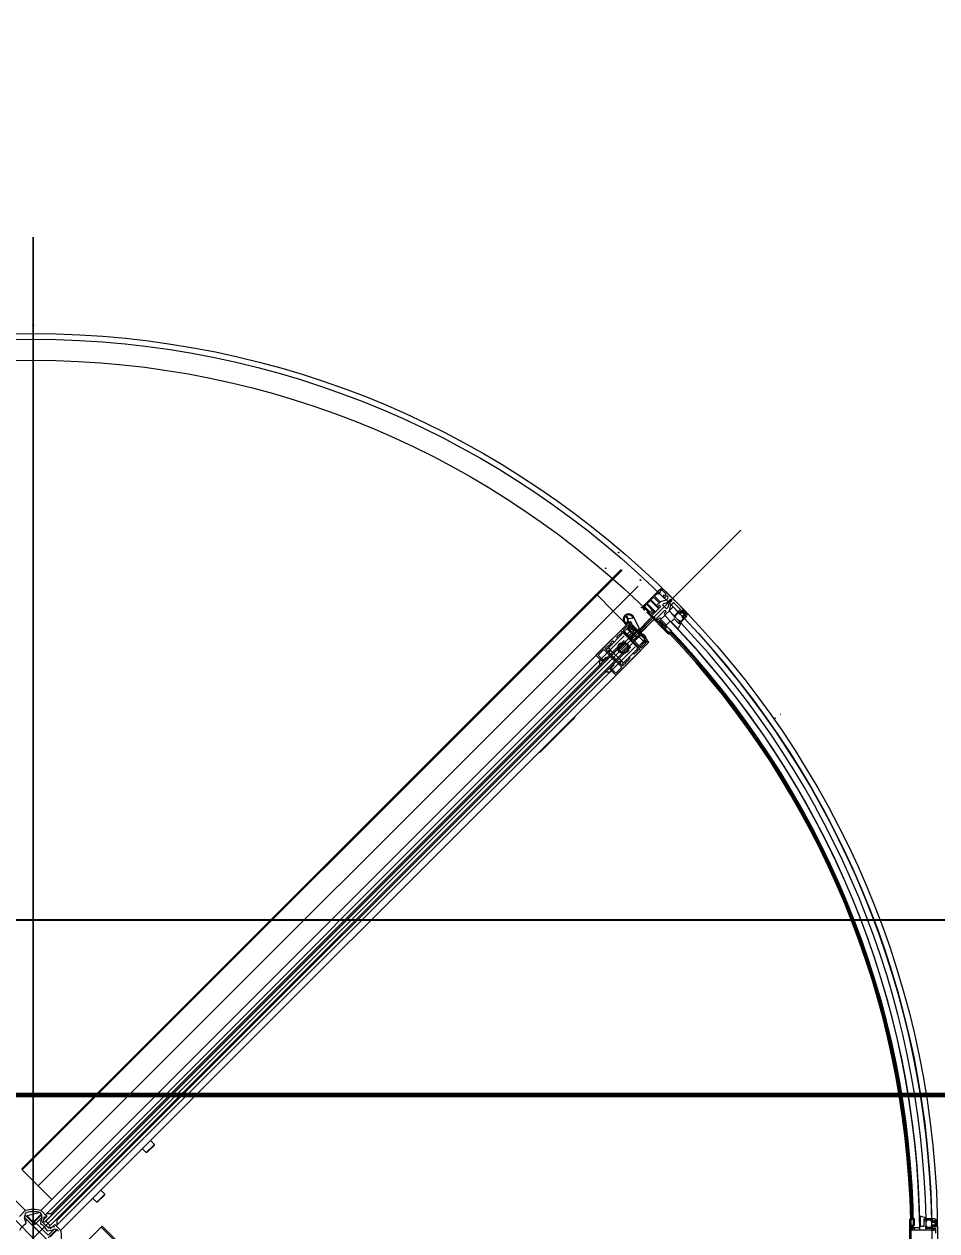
# Model space of a CAD drawing. Extents: x 820 to 5791, y 1495 to 5010.
# Drawn here: x 3153 to 3283, y 2080.7 to 2252.6 of the extents above; entities that cross this region are included whole.
import ezdxf

# ---------------------------------------------------------------- set-up
doc = ezdxf.new("R2010")
doc.units = 0
doc.header["$LTSCALE"] = 20
doc.linetypes.add('CACHE', pattern=[0.375, 0.25, -0.125])
doc.layers.get('0').update_dxf_attribs({"linetype": 'CONTINUOUS', "lineweight": 15})
doc.layers.get('DEFPOINTS').update_dxf_attribs({"linetype": 'CONTINUOUS'})
doc.layers.add('_00_TT_AREA', color=140, linetype='CONTINUOUS', plot=False)
for name, color, linetype, lineweight in [('_00_TT_PLASTER INTERIOR', 60, 'CONTINUOUS', 0), ('DUVAR', 7, 'CONTINUOUS', 60), ('ölç', 63, 'CONTINUOUS', 20)]:
    doc.layers.add(name, color=color, linetype=linetype, lineweight=lineweight)
doc.layers.add('dış ölçü', color=7, linetype='CONTINUOUS', lineweight=20, true_color=0x0d6787)
doc.layers.add('Kiriş', color=7, linetype='CONTINUOUS')
doc.styles.add('TRS', font='times.ttf', dxfattribs={"width": 0.8})
doc.dimstyles.new('dış ölçü', dxfattribs={"dimtxt": 12, "dimasz": 5, "dimexe": 5, "dimexo": 35, "dimgap": 5, "dimtad": 1, "dimdec": 0, "dimdsep": 46, "dimtxsty": 'TRS', "dimblk": 'DOT', "dimcen": 0, "dimdle": 0.1, "dimclrd": 256, "dimclre": 256, "dimclrt": 73, "dimadec": 0, "dimazin": 0, "dimtfac": 0.3, "dimtdec": 0, "dimtix": 1, "dimtmove": 2, "dimatfit": 3, "dimldrblk": 'DOT', "dimfxl": 1, "dimfxlon": 1, "dimtolj": 1, "dimarcsym": 0})

# ---------------------------------------------------------------- blocks, each defined once
blk = doc.blocks.new('_Dot')
at = {"layer": 'ölç', "color": 0, "lineweight": -2}
blk.add_line((-0.5, 0), (-1, 0), dxfattribs=at)
at = {"layer": 'ölç', "color": 0, "const_width": 0.5}
blk.add_lwpolyline([(-0.25, 0, 1), (0.25, 0, 1)], format="xyb", close=True, dxfattribs=at)
blk = doc.blocks.new('*D176')
at = {"layer": 'DEFPOINTS', "color": 0, "transparency": 16777216}
for p in [(2844.18, 2097.04), (3414.39, 2084.55), (3414.39, 1809.28)]:
    blk.add_point(p, dxfattribs=at)
at = {"layer": 'dış ölçü', "lineweight": -2, "transparency": 16777216}
for p, q in [((2844.18, 1810.28), (2844.18, 1804.28)), ((3414.39, 1810.28), (3414.39, 1804.28)), ((2849.18, 1809.28), (3409.39, 1809.28))]:
    blk.add_line(p, q, dxfattribs=at)
at = {"layer": 'dış ölçü', "lineweight": -2, "transparency": 16777216, "xscale": 5, "yscale": 5, "zscale": 5, "rotation": 180}
blk.add_blockref('_Dot', (2844.18, 1809.28), dxfattribs=at)
at = {"layer": 'dış ölçü', "lineweight": -2, "transparency": 16777216, "xscale": 5, "yscale": 5, "zscale": 5}
blk.add_blockref('_Dot', (3414.39, 1809.28), dxfattribs=at)
at = {"layer": 'dış ölçü', "color": 73, "transparency": 16777216, "insert": (3129.28, 1820.4), "char_height": 12, "attachment_point": 5, "style": 'TRS'}
blk.add_mtext('\\A1;570', dxfattribs=at)
blk = doc.blocks.new('*D180')
at = {"layer": 'DEFPOINTS', "color": 0, "transparency": 16777216}
for p in [(3700.97, 2100.04), (2054.29, 2083.44), (3700.97, 1729.28)]:
    blk.add_point(p, dxfattribs=at)
at = {"layer": 'dış ölçü', "lineweight": -2, "transparency": 16777216}
for p, q in [((2054.29, 1730.28), (2054.29, 1724.28)), ((2059.29, 1729.28), (3695.97, 1729.28)), ((3700.97, 1730.28), (3700.97, 1724.28))]:
    blk.add_line(p, q, dxfattribs=at)
at = {"layer": 'dış ölçü', "lineweight": -2, "transparency": 16777216, "xscale": 5, "yscale": 5, "zscale": 5, "rotation": 180}
blk.add_blockref('_Dot', (2054.29, 1729.28), dxfattribs=at)
at = {"layer": 'dış ölçü', "lineweight": -2, "transparency": 16777216, "xscale": 5, "yscale": 5, "zscale": 5}
blk.add_blockref('_Dot', (3700.97, 1729.28), dxfattribs=at)
at = {"layer": 'dış ölçü', "color": 73, "transparency": 16777216, "insert": (2877.63, 1740.4), "char_height": 12, "attachment_point": 5, "style": 'TRS'}
blk.add_mtext('\\A1;1647', dxfattribs=at)
blk = doc.blocks.new('HGJFG')
at = {"color": 9}
for p, q in [((-2010.28, -3148.09), (-2010.28, -3433.19)), ((-1909.48, -3391.44), (-2111.07, -3189.84)), ((-2111.07, -3391.44), (-1909.48, -3189.84)), ((-2010.28, -3328.28), (-2010.28, -3190.25)), ((-2011.94, -3280.85), (-1926.52, -3195.43)), ((-2011.83, -3280.95), (-1926.42, -3195.53)), ((-2009.55, -3283.24), (-1924.13, -3197.82)), ((-1930.06, -3198.97), (-1930.05, -3198.97)), ((-1929.98, -3199.04), (-1930.05, -3198.97)), ((-1929.98, -3199.04), (-1929.95, -3199.07)), ((-1929.95, -3199.07), (-1927.67, -3201.35)), ((-1921.32, -3198.58), (-1923.3, -3200.56)), ((-1922.83, -3200.3), (-1922.38, -3199.85)), ((-1922.38, -3199.85), (-1921.29, -3200.95)), ((-1922.31, -3199.78), (-1921.92, -3199.39)), ((-1921.32, -3200.77), (-1922.31, -3199.78)), ((-1921.92, -3199.39), (-1921.11, -3200.2)), ((-1921.78, -3199.25), (-1921.32, -3198.79)), ((-1920.97, -3200.06), (-1921.78, -3199.25)), ((-1920.95, -3200.04), (-1921.5, -3200.59)), ((-1921.11, -3198.36), (-1921.32, -3198.57)), ((-1921.32, -3198.57), (-1921.17, -3198.71)), ((-1921.06, -3198.84), (-1921.32, -3198.58)), ((-1921.32, -3198.79), (-1921.16, -3198.95)), ((-1921.17, -3198.71), (-1921.11, -3198.65)), ((-1921.16, -3198.95), (-1921.06, -3198.84)), ((-1921.11, -3198.65), (-1921.04, -3198.72)), ((-1921.04, -3198.72), (-1920.93, -3198.61)), ((-1921, -3198.54), (-1920.97, -3198.51)), ((-1920.93, -3198.61), (-1921, -3198.54)), ((-1920.12, -3199.82), (-1920.95, -3200.04)), ((-1920.54, -3198.51), (-1920.12, -3198.93)), ((-1920.44, -3199.11), (-1920.54, -3199.21)), ((-1920.54, -3199.21), (-1920.47, -3199.28)), ((-1920.47, -3199.28), (-1920.51, -3199.32)), ((-1920.51, -3199.32), (-1920.37, -3199.46)), ((-1920.37, -3199.18), (-1920.44, -3199.11)), ((-1917.29, -3201.48), (-1920.4, -3198.36)), ((-1920.12, -3198.93), (-1920.37, -3199.18)), ((-1920.37, -3199.46), (-1920.05, -3199.14)), ((-1919.89, -3199.58), (-1920.12, -3199.82)), ((-1920.05, -3199.14), (-1919.89, -3199.3)), ((-1919.98, -3200.13), (-1919.52, -3199.67)), ((-1919.31, -3199.89), (-1919.77, -3200.34)), ((-1919.52, -3199.67), (-1919.31, -3199.89)), ((-1926.24, -3202.78), (-1927.67, -3201.35)), ((-1923.3, -3201.12), (-1923.25, -3201.18)), ((-1923.23, -3200.7), (-1922.93, -3200.4)), ((-1922.42, -3201.51), (-1923.23, -3200.7)), ((-1923.21, -3201.03), (-1923.13, -3200.95)), ((-1923.16, -3201.09), (-1923.21, -3201.03)), ((-1923.18, -3201.18), (-1923.16, -3201.16)), ((-1923.13, -3200.95), (-1922.63, -3201.44)), ((-1922.93, -3200.4), (-1921.87, -3201.46)), ((-1922.84, -3201.48), (-1922.86, -3201.49)), ((-1922.86, -3201.56), (-1919.84, -3204.59)), ((-1921.7, -3201.43), (-1922.83, -3200.3)), ((-1922.72, -3201.53), (-1922.77, -3201.48)), ((-1922.63, -3201.44), (-1922.72, -3201.53)), ((-1922.14, -3201.23), (-1922.54, -3201.63)), ((-1922.54, -3201.63), (-1922.42, -3201.51)), ((-1922.54, -3201.63), (-1921.27, -3202.9)), ((-1919.85, -3204.32), (-1922.54, -3201.63)), ((-1922.22, -3201.67), (-1921.96, -3201.41)), ((-1922.04, -3201.85), (-1922.22, -3201.67)), ((-1921.96, -3201.41), (-1922.14, -3201.23)), ((-1920.87, -3200.69), (-1922.04, -3201.85)), ((-1921.73, -3201.46), (-1921.7, -3201.43)), ((-1921.5, -3200.59), (-1921.32, -3200.77)), ((-1921.49, -3202.41), (-1920.32, -3201.24)), ((-1921.32, -3200.77), (-1921.06, -3200.5)), ((-1921.28, -3200.76), (-1921.32, -3200.77)), ((-1921.21, -3200.89), (-1921.25, -3200.77)), ((-1921.11, -3200.2), (-1920.97, -3200.06)), ((-1921.06, -3200.5), (-1920.87, -3200.69)), ((-1920.65, -3200.45), (-1920.46, -3200.26)), ((-1920.09, -3201.02), (-1920.65, -3200.45)), ((-1920.46, -3200.26), (-1919.98, -3200.13)), ((-1920.14, -3201.42), (-1920.4, -3201.69)), ((-1920.4, -3201.69), (-1920.23, -3201.87)), ((-1920.32, -3201.24), (-1920.14, -3201.42)), ((-1920.23, -3201.87), (-1919.67, -3201.31)), ((-1919.89, -3200.83), (-1920.09, -3201.02)), ((-1919.77, -3200.34), (-1919.89, -3200.83)), ((-1919.67, -3201.31), (-1919.45, -3200.49)), ((-1919.13, -3200.77), (-1919.67, -3201.3)), ((-1919.45, -3200.49), (-1919.22, -3200.26)), ((-1918.42, -3201.48), (-1919.06, -3202.11)), ((-1918.94, -3200.26), (-1918.07, -3201.12)), ((-1918.88, -3202.08), (-1918.42, -3201.62)), ((-1918.26, -3201.64), (-1918.42, -3201.48)), ((-1918.42, -3201.62), (-1918.19, -3201.85)), ((-1918.07, -3201.12), (-1918.39, -3201.44)), ((-1918.39, -3201.44), (-1918.25, -3201.58)), ((-1918.2, -3201.57), (-1918.26, -3201.64)), ((-1918.25, -3201.58), (-1918.21, -3201.55)), ((-1918.21, -3201.55), (-1918.14, -3201.62)), ((-1918.13, -3201.64), (-1918.2, -3201.57)), ((-1918.19, -3201.85), (-1917.85, -3201.5)), ((-1918.14, -3201.62), (-1918.03, -3201.51)), ((-1917.99, -3201.5), (-1918.13, -3201.64)), ((-1918.11, -3201.44), (-1917.86, -3201.19)), ((-1918.03, -3201.51), (-1918.11, -3201.44)), ((-1918.01, -3201.48), (-1917.99, -3201.5)), ((-1917.93, -3201.41), (-1918, -3201.45)), ((-1917.86, -3201.19), (-1917.43, -3201.62)), ((-1917.85, -3201.5), (-1917.53, -3201.82)), ((-1917.47, -3201.73), (-1917.76, -3201.44)), ((-1925.42, -3202.96), (-1930.13, -3207.66)), ((-1926.24, -3204.06), (-1925.59, -3203.41)), ((-1926.04, -3203.12), (-1925.85, -3203.31)), ((-1925.85, -3202.19), (-1925.6, -3202.62)), ((-1925.6, -3202.72), (-1925.77, -3203.02)), ((-1925.77, -3203.3), (-1925.51, -3202.86)), ((-1925.56, -3202.41), (-1925.75, -3202.08)), ((-1925.74, -3203.28), (-1925.75, -3203.27)), ((-1925.59, -3203.41), (-1925.37, -3203.62)), ((-1925.48, -3203.3), (-1925.28, -3203.1)), ((-1925.27, -3203.51), (-1925.48, -3203.3)), ((-1924.97, -3202.37), (-1925.46, -3202.46)), ((-1925.45, -3202.83), (-1925.21, -3202.9)), ((-1925.28, -3203.1), (-1925.42, -3202.96)), ((-1925.16, -3203.16), (-1925.39, -3203.39)), ((-1925.39, -3203.39), (-1925.36, -3203.42)), ((-1925.36, -3203.42), (-1925.29, -3203.42)), ((-1925.32, -3203.46), (-1925.29, -3203.42)), ((-1925.29, -3203.42), (-1925.19, -3203.33)), ((-1925.12, -3203.4), (-1925.28, -3203.56)), ((-1925.19, -3203.33), (-1925.12, -3203.4)), ((-1924.76, -3203.56), (-1925.16, -3203.16)), ((-1925.07, -3203.04), (-1925, -3203.3)), ((-1924.99, -3203.33), (-1924.91, -3203.4)), ((-1924.9, -3203.41), (-1924.78, -3203.47)), ((-1923.99, -3203.78), (-1924.75, -3202.21)), ((-1922.07, -3202.08), (-1924.26, -3204.41)), ((-1924.14, -3204.17), (-1922.41, -3202.44)), ((-1924.05, -3204.62), (-1921.71, -3202.43)), ((-1922.08, -3202.77), (-1923.81, -3204.51)), ((-1921.71, -3202.43), (-1922.07, -3202.08)), ((-1921.31, -3202.59), (-1921.49, -3202.41)), ((-1921.04, -3202.32), (-1921.31, -3202.59)), ((-1921.27, -3202.9), (-1920.86, -3202.5)), ((-1920.86, -3202.5), (-1921.04, -3202.32)), ((-1920.84, -3202.46), (-1920.87, -3202.49)), ((-1920.34, -3201.97), (-1920.84, -3202.46)), ((-1920.23, -3201.86), (-1920.34, -3201.97)), ((-1919.57, -3202.79), (-1920.2, -3203.4)), ((-1918.99, -3202.47), (-1919.41, -3202.89)), ((-1919.41, -3202.89), (-1918.42, -3203.88)), ((-1919.06, -3202.11), (-1918.85, -3202.32)), ((-1918.28, -3203.17), (-1918.99, -3202.47)), ((-1918.74, -3202.22), (-1918.88, -3202.08)), ((-1918.85, -3202.32), (-1918.74, -3202.22)), ((-1918.42, -3203.88), (-1918, -3203.03)), ((-1918.25, -3202.71), (-1918.35, -3202.82)), ((-1918.35, -3202.82), (-1918.28, -3202.89)), ((-1918.28, -3202.89), (-1918.35, -3202.96)), ((-1918.35, -3202.96), (-1918.21, -3203.1)), ((-1918.07, -3202.96), (-1918.28, -3203.17)), ((-1918.11, -3202.86), (-1918.25, -3202.71)), ((-1918.21, -3203.1), (-1917.5, -3202.4)), ((-1917.65, -3202.4), (-1918.11, -3202.86)), ((-1918, -3203.03), (-1918.07, -3202.96)), ((-1917.53, -3201.82), (-1917.88, -3202.17)), ((-1917.88, -3202.17), (-1917.65, -3202.4)), ((-1917.67, -3202.1), (-1917.53, -3201.96)), ((-1917.6, -3202.17), (-1917.67, -3202.1)), ((-1917.66, -3202.24), (-1917.6, -3202.17)), ((-1917.5, -3202.4), (-1917.66, -3202.24)), ((-1917.54, -3202.01), (-1917.65, -3202.11)), ((-1917.65, -3202.11), (-1917.58, -3202.18)), ((-1917.58, -3202.18), (-1917.64, -3202.25)), ((-1917.64, -3202.25), (-1917.5, -3202.39)), ((-1917.47, -3202.08), (-1917.54, -3202.01)), ((-1917.53, -3201.96), (-1917.51, -3201.98)), ((-1917.5, -3202.39), (-1917.29, -3202.18)), ((-1917.48, -3201.98), (-1917.44, -3201.9)), ((-1917.43, -3202.04), (-1917.47, -3202.08)), ((-2011.37, -3286.72), (-2093.96, -3204.13)), ((-2009.18, -3286.72), (-1926.59, -3204.13)), ((-1924.57, -3204.31), (-2008.5, -3288.25)), ((-1926.1, -3204.91), (-2008.4, -3287.21)), ((-2007.88, -3288.87), (-1923.95, -3204.93)), ((-1926.25, -3204.47), (-1928.37, -3206.59)), ((-1927.56, -3205.77), (-1927, -3205.21)), ((-1927.16, -3205.05), (-1926.7, -3204.59)), ((-1927, -3205.21), (-1927.16, -3205.05)), ((-1927, -3205.21), (-1926.54, -3204.75)), ((-1926.7, -3204.59), (-1926.54, -3204.75)), ((-1926.56, -3204.45), (-1926.34, -3204.23)), ((-1926.4, -3204.61), (-1926.56, -3204.45)), ((-1926.54, -3204.75), (-1926.4, -3204.61)), ((-1926.34, -3204.23), (-1923.87, -3206.71)), ((-1926.25, -3204.47), (-1924.1, -3206.62)), ((-1923.69, -3206.6), (-1926.24, -3204.06)), ((-1926.07, -3204.22), (-1925.63, -3203.79)), ((-1925.64, -3204.59), (-1925.3, -3204.26)), ((-1925.53, -3203.68), (-1925.63, -3203.79)), ((-1925.63, -3203.93), (-1924.37, -3205.18)), ((-1925.36, -3203.63), (-1925.5, -3203.66)), ((-1925.5, -3203.84), (-1925.45, -3203.79)), ((-1924.78, -3204.56), (-1925.5, -3203.84)), ((-1925.45, -3203.79), (-1925.26, -3203.73)), ((-1925.44, -3203.91), (-1925.26, -3203.73)), ((-1925.43, -3204.86), (-1925.07, -3204.49)), ((-1925.39, -3203.64), (-1925.37, -3203.62)), ((-1925.37, -3203.62), (-1925.27, -3203.51)), ((-1925.3, -3203.56), (-1925.36, -3203.63)), ((-1925.28, -3203.56), (-1925.3, -3203.56)), ((-1925.26, -3203.73), (-1925.03, -3203.5)), ((-1925.26, -3204.09), (-1925.05, -3203.88)), ((-1925.26, -3205.04), (-1924.89, -3204.67)), ((-1925.17, -3205.13), (-1924.8, -3204.76)), ((-1924.77, -3204.79), (-1925.14, -3205.15)), ((-1924.99, -3203.65), (-1925.06, -3203.91)), ((-1925.06, -3203.91), (-1924.82, -3204.15)), ((-1925.03, -3203.5), (-1924.86, -3203.66)), ((-1924.96, -3204.39), (-1924.69, -3204.12)), ((-1924.92, -3203.65), (-1924.93, -3203.64)), ((-1924.82, -3204), (-1924.91, -3203.92)), ((-1924.9, -3203.82), (-1924.67, -3203.65)), ((-1924.77, -3203.55), (-1924.88, -3203.66)), ((-1924.83, -3203.66), (-1924.76, -3203.56)), ((-1924.82, -3204.15), (-1924.55, -3204.08)), ((-1924.42, -3205.14), (-1924.79, -3205.51)), ((-1924.37, -3204.15), (-1924.78, -3204.56)), ((-1924.76, -3205.53), (-1924.4, -3205.16)), ((-1924.56, -3203.76), (-1924.73, -3203.99)), ((-1924.69, -3204.65), (-1924.27, -3204.23)), ((-1924.29, -3205.06), (-1924.69, -3204.65)), ((-1924.33, -3204.34), (-1924.68, -3204.69)), ((-1924.68, -3204.69), (-1924.33, -3205.05)), ((-1924.23, -3205.18), (-1924.67, -3205.62)), ((-1924.62, -3203.65), (-1924.56, -3203.71)), ((-1924.57, -3204), (-1924.54, -3203.96)), ((-1924.56, -3203.97), (-1924.46, -3203.86)), ((-1924.54, -3204.03), (-1924.56, -3204.01)), ((-1924.54, -3203.99), (-1924.37, -3204.15)), ((-1924.43, -3203.89), (-1924.53, -3203.96)), ((-1924.1, -3204.22), (-1924.43, -3203.89)), ((-1924.37, -3203.87), (-1924.32, -3203.99)), ((-1924.26, -3204.41), (-1924.33, -3204.34)), ((-1924.33, -3205.05), (-1923.97, -3204.69)), ((-1924.31, -3204), (-1924.22, -3204.09)), ((-1923.86, -3204.63), (-1924.29, -3205.06)), ((-1924.27, -3204.23), (-1924.19, -3204.31)), ((-1924.27, -3204.39), (-1924.19, -3204.31)), ((-1924.23, -3205.18), (-1923.79, -3204.74)), ((-1924.19, -3204.31), (-1924.1, -3204.22)), ((-1924.15, -3204.09), (-1924.01, -3203.96)), ((-1923.97, -3204.69), (-1924.05, -3204.62)), ((-1924.03, -3204.64), (-1923.94, -3204.56)), ((-1923.99, -3205.03), (-1923.74, -3204.78)), ((-1923.99, -3205.03), (-1923.43, -3205.6)), ((-1923.85, -3204.46), (-1923.94, -3204.56)), ((-1923.94, -3204.56), (-1923.86, -3204.63)), ((-1922.79, -3205.52), (-1923.85, -3204.46)), ((-1923.79, -3204.74), (-1923.12, -3205.41)), ((-1923.28, -3204.75), (-1923.14, -3204.89)), ((-1919.98, -3203.6), (-1920.33, -3203.95)), ((-1920.33, -3203.95), (-1919.7, -3204.59)), ((-1919.34, -3204.23), (-1919.98, -3203.6)), ((-1919.82, -3204.28), (-1919.85, -3204.32)), ((-1919.6, -3204.5), (-1919.82, -3204.28)), ((-1919.7, -3204.59), (-1919.34, -3204.23)), ((-1919.7, -3204.59), (-1919.6, -3204.5)), ((-1926.1, -3205.54), (-2007.77, -3287.21)), ((-1925.95, -3205.68), (-2007.63, -3287.35)), ((-2006.99, -3287.99), (-1925.32, -3206.32)), ((-2006.85, -3288.77), (-1924.54, -3206.46)), ((-2006.85, -3288.13), (-1925.18, -3206.46)), ((-1929.84, -3207.66), (-1928.99, -3206.81)), ((-1928.99, -3206.81), (-1926.45, -3209.36)), ((-1928.82, -3206.71), (-1928.32, -3206.21)), ((-1928.43, -3207.1), (-1928.82, -3206.71)), ((-1928.66, -3206.87), (-1928.16, -3206.37)), ((-1928.37, -3206.59), (-1928.66, -3206.87)), ((-1928.15, -3206.81), (-1928.43, -3207.1)), ((-1928.37, -3206.59), (-1928.15, -3206.81)), ((-1928.32, -3206.21), (-1928.16, -3206.37)), ((-1928.18, -3206.07), (-1927.72, -3205.61)), ((-1928.02, -3206.23), (-1928.18, -3206.07)), ((-1928.16, -3206.37), (-1928.02, -3206.23)), ((-1928, -3206.96), (-1928.15, -3206.81)), ((-1928.02, -3206.23), (-1927.56, -3205.77)), ((-1927.72, -3205.61), (-1927.56, -3205.77)), ((-1927.3, -3210.49), (-1922.6, -3205.79)), ((-1925.95, -3205.96), (-1926.88, -3206.89)), ((-1925.6, -3206.32), (-1926.52, -3207.24)), ((-1926.22, -3208.74), (-1924.1, -3206.62)), ((-1924.84, -3207.36), (-1924.38, -3206.9)), ((-1924.24, -3206.76), (-1924.38, -3206.9)), ((-1924.38, -3206.9), (-1924.22, -3207.06)), ((-1924.08, -3206.92), (-1924.24, -3206.76)), ((-1923.87, -3206.71), (-1924.08, -3206.92)), ((-1924, -3206.29), (-1923.53, -3205.83)), ((-1923.85, -3206.44), (-1923.25, -3205.84)), ((-1923.04, -3205.95), (-1923.69, -3206.6)), ((-1923.12, -3205.41), (-1923.53, -3205.83)), ((-1923.5, -3205.89), (-1923.28, -3205.86)), ((-1923.43, -3205.6), (-1923.18, -3205.35)), ((-1923.15, -3205.63), (-1923.25, -3205.74)), ((-1923.25, -3205.74), (-1923.04, -3205.95)), ((-1923.24, -3205.71), (-1923.19, -3205.67)), ((-1923.24, -3205.81), (-1923.24, -3205.71)), ((-1923.19, -3205.65), (-1923.04, -3205.49)), ((-1923.19, -3205.67), (-1923.19, -3205.65)), ((-1922.93, -3205.85), (-1923.15, -3205.63)), ((-1923.09, -3205.69), (-1923.07, -3205.66)), ((-1922.97, -3205.56), (-1923.07, -3205.66)), ((-1923.07, -3205.66), (-1923.07, -3205.72)), ((-1923.07, -3205.72), (-1923.04, -3205.74)), ((-1923.04, -3205.49), (-1922.97, -3205.56)), ((-1923.04, -3205.74), (-1922.79, -3205.52)), ((-1923.02, -3205.76), (-1922.79, -3205.52)), ((-1922.74, -3205.65), (-1922.93, -3205.85)), ((-1922.6, -3205.79), (-1922.74, -3205.65)), ((-2006.35, -3289.55), (-1923.76, -3206.96)), ((-1930.13, -3207.66), (-1929.28, -3208.51)), ((-1929.24, -3208.27), (-1929.84, -3207.66)), ((-1929.49, -3208.3), (-1929.63, -3208.44)), ((-1929.63, -3208.44), (-1929.63, -3209.08)), ((-1929.49, -3209.22), (-1928.43, -3208.16)), ((-1929.28, -3208.51), (-1929.49, -3208.3)), ((-1928.68, -3207.91), (-1929.28, -3208.51)), ((-1929.28, -3208.51), (-1929.14, -3208.38)), ((-1929.19, -3208.22), (-1929.24, -3208.27)), ((-1929.14, -3208.26), (-1929.19, -3208.22)), ((-1929.14, -3208.38), (-1929.14, -3208.26)), ((-1928.43, -3208.16), (-1928.68, -3207.91)), ((-1928.29, -3207.24), (-1928, -3206.96)), ((-1926.87, -3208.65), (-1928.29, -3207.24)), ((-1927.48, -3208.47), (-1928.1, -3207.85)), ((-1928, -3206.96), (-1926.59, -3208.37)), ((-1926.59, -3208.37), (-1926.87, -3208.65)), ((-1926.73, -3208.79), (-1926.45, -3208.51)), ((-1926.45, -3208.51), (-1926.59, -3208.37)), ((-1926.5, -3209.02), (-1926.01, -3208.53)), ((-1926.45, -3208.51), (-1926.22, -3208.74)), ((-1925.87, -3208.39), (-1926.01, -3208.53)), ((-1926.01, -3208.53), (-1925.85, -3208.69)), ((-1925.87, -3208.39), (-1925.41, -3207.93)), ((-1925.71, -3208.55), (-1925.87, -3208.39)), ((-1925.25, -3208.09), (-1925.71, -3208.55)), ((-1924.84, -3207.36), (-1925.41, -3207.93)), ((-1925.41, -3207.93), (-1925.25, -3208.09)), ((-1924.68, -3207.52), (-1924.84, -3207.36)), ((-1924.22, -3207.06), (-1924.68, -3207.52)), ((-1929.63, -3209.08), (-1929.49, -3209.22)), ((-1927.79, -3208.79), (-1928.85, -3209.86)), ((-1928.85, -3209.86), (-1928.71, -3210)), ((-1928.71, -3210), (-1928.08, -3210)), ((-1928.15, -3209.64), (-1927.55, -3209.04)), ((-1928.01, -3209.51), (-1928.15, -3209.64)), ((-1927.93, -3209.86), (-1928.15, -3209.64)), ((-1928.15, -3209.64), (-1927.3, -3210.49)), ((-1928.08, -3210), (-1927.93, -3209.86)), ((-1927.9, -3209.51), (-1928.01, -3209.51)), ((-1927.91, -3209.6), (-1927.86, -3209.55)), ((-1927.3, -3210.21), (-1927.91, -3209.6)), ((-1927.86, -3209.55), (-1927.9, -3209.51)), ((-1927.55, -3209.04), (-1927.79, -3208.79)), ((-1926.45, -3209.36), (-1927.3, -3210.21)), ((-1926.34, -3209.18), (-1926.73, -3208.79)), ((-1926.51, -3209.02), (-1926.22, -3208.74)), ((-1925.85, -3208.69), (-1926.34, -3209.18)), ((-1937.78, -3221.15), (-1933.47, -3216.83)), ((-1933.12, -3216.48), (-1933.47, -3216.83)), ((-1933.2, -3216.4), (-1933.12, -3216.48)), ((-1904.68, -3216.64), (-1904.59, -3216.58)), ((-1904.65, -3216.68), (-1904.68, -3216.64)), ((-1904.57, -3216.62), (-1904.65, -3216.68)), ((-1904.57, -3216.62), (-1904.59, -3216.58)), ((-1903.86, -3216.07), (-1903.82, -3216.04)), ((-1903.83, -3216.11), (-1903.86, -3216.07)), ((-1903.79, -3216.08), (-1903.83, -3216.11)), ((-1938.22, -3221.42), (-1938.14, -3221.5)), ((-1937.78, -3221.15), (-1938.14, -3221.5)), ((-1994.17, -3278.49), (-1993.01, -3277.34)), ((-1993.01, -3277.34), (-1993.58, -3276.77)), ((-1993.01, -3277.41), (-1993.01, -3277.34)), ((-1994.17, -3278.49), (-1994.73, -3277.93)), ((-1994.09, -3278.49), (-1994.17, -3278.49)), ((-1993.01, -3277.41), (-1994.09, -3278.49)), ((-2009.55, -3283.24), (-2011.83, -3280.95)), ((-2009.55, -3283.24), (-2007.83, -3284.96)), ((-2000.08, -3284.41), (-2000.65, -3283.84)), ((-2007.74, -3285.05), (-2007.83, -3284.96)), ((-2007.74, -3285.05), (-2007.63, -3285.16)), ((-2001.24, -3285.56), (-2001.8, -3285)), ((-2001.24, -3285.56), (-2000.08, -3284.41)), ((-2001.17, -3285.56), (-2001.24, -3285.56)), ((-2000.08, -3284.48), (-2001.17, -3285.56)), ((-2000.08, -3284.48), (-2000.08, -3284.41)), ((-2011.41, -3286.75), (-2012.22, -3287.57)), ((-2010.28, -3288.52), (-2011.47, -3287.33)), ((-2011.41, -3286.75), (-2011.37, -3286.72)), ((-2011.31, -3287.08), (-2011.25, -3287.02)), ((-2011.26, -3287.54), (-2011.15, -3287.51)), ((-2009.31, -3287.02), (-2011.15, -3287.51)), ((-2010.42, -3288.24), (-2011.15, -3287.51)), ((-2009.08, -3287.33), (-2010.28, -3288.52)), ((-2009.13, -3287.23), (-2010.14, -3288.24)), ((-2009.3, -3287.02), (-2009.24, -3287.08)), ((-2009.18, -3286.72), (-2009.14, -3286.75)), ((-2008.33, -3287.57), (-2009.14, -3286.75)), ((-2008.33, -3287.57), (-2008.93, -3288.17)), ((-2008.89, -3288.42), (-2008.69, -3287.59)), ((-2008.69, -3288.41), (-2007.63, -3287.35)), ((-2008.69, -3287.59), (-2008.52, -3287.76)), ((-2008.4, -3287.21), (-2008.54, -3287.35)), ((-2008.54, -3287.35), (-2008.33, -3287.57)), ((-2008.52, -3287.76), (-2008.33, -3287.57)), ((-2007.77, -3287.21), (-2008.4, -3287.21)), ((-2007.63, -3287.35), (-2007.77, -3287.21)), ((-1883.08, -3287.84), (-1883.98, -3287.54)), ((-1883.98, -3287.54), (-1883.98, -3288.94)), ((-2011.5, -3287.72), (-2007.35, -3291.87)), ((-2011.3, -3288.56), (-2011.5, -3287.74)), ((-2011.42, -3288.09), (-2011.3, -3288.2)), ((-2011.3, -3288.2), (-2011.37, -3288.27)), ((-2010.56, -3288.24), (-2009.99, -3288.24)), ((-2010.28, -3288.52), (-2010.56, -3288.24)), ((-2010.28, -3288.52), (-2010.48, -3288.72)), ((-2008.36, -3290.84), (-2010.48, -3288.72)), ((-2009.99, -3288.24), (-2010.28, -3288.52)), ((-2009.85, -3288.52), (-2010.28, -3288.52)), ((-2010.28, -3288.52), (-2010.08, -3288.72)), ((-2009.88, -3288.52), (-2010.28, -3288.52)), ((-2010.08, -3288.72), (-2009.88, -3288.52)), ((-2008.16, -3290.24), (-2009.88, -3288.52)), ((-2009.85, -3288.52), (-2009.05, -3287.72)), ((-2008.16, -3290.22), (-2009.85, -3288.52)), ((-2009.05, -3287.74), (-2009.25, -3288.56)), ((-2009.25, -3288.2), (-2009.14, -3288.09)), ((-2009.18, -3288.27), (-2009.25, -3288.2)), ((-2008.93, -3288.17), (-2008.69, -3288.41)), ((-2008.06, -3289.25), (-2008.89, -3288.42)), ((-2008.78, -3287.97), (-2008.76, -3287.99)), ((-2008.51, -3288.24), (-2008.5, -3288.25)), ((-2008.5, -3288.25), (-2007.88, -3288.87)), ((-2008.19, -3289.62), (-2007.38, -3289.42)), ((-2007.35, -3289.42), (-2008.16, -3290.22)), ((-2008.08, -3287.81), (-2008.08, -3287.82)), ((-2007.23, -3289.05), (-2008.06, -3289.25)), ((-2006.99, -3287.99), (-2008.05, -3289.05)), ((-2008.05, -3289.05), (-2007.8, -3289.3)), ((-2007.88, -3288.87), (-2007.87, -3288.87)), ((-2007.8, -3289.3), (-2007.2, -3288.7)), ((-2007.63, -3289.12), (-2007.6, -3289.14)), ((-2007.46, -3288.44), (-2007.45, -3288.45)), ((-2007.2, -3288.7), (-2007.39, -3288.89)), ((-2007.39, -3288.89), (-2007.23, -3289.05)), ((-2006.39, -3289.51), (-2007.2, -3288.7)), ((-2007.2, -3288.7), (-2006.99, -3288.91)), ((-2006.85, -3288.13), (-2006.99, -3287.99)), ((-2006.99, -3288.91), (-2006.85, -3288.77)), ((-2006.85, -3288.77), (-2006.85, -3288.13)), ((-2002.87, -3291.37), (-2000.59, -3289.08)), ((-2000.59, -3289.08), (-2000.55, -3289.05)), ((-2000.59, -3289.08), (-1915.17, -3374.5)), ((-2000.49, -3288.98), (-2000.55, -3289.05)), ((-2000.49, -3288.98), (-2000.48, -3288.98)), ((-2000.48, -3288.98), (-1915.06, -3374.4)), ((-1885.48, -3288.04), (-1885.48, -3293.24)), ((-1885.28, -3287.94), (-1885.38, -3287.94)), ((-1885.3, -3289.54), (-1885.3, -3288.24)), ((-1885.3, -3288.24), (-1885.28, -3288.24)), ((-1884.78, -3287.94), (-1885.28, -3287.94)), ((-1885.28, -3287.94), (-1885.28, -3288.84)), ((-1885.28, -3288.24), (-1885.28, -3287.94)), ((-1885.28, -3288.84), (-1884.78, -3288.84)), ((-1884.89, -3289.14), (-1884.01, -3289.13)), ((-1884.78, -3288.84), (-1884.78, -3287.94)), ((-1883.98, -3288.94), (-1883.38, -3288.94)), ((-1883.38, -3288.94), (-1883.38, -3287.94)), ((-1883.38, -3287.94), (-1883.08, -3287.94)), ((-1882.28, -3287.94), (-1883.28, -3287.94)), ((-1883.28, -3287.94), (-1883.28, -3288.14)), ((-1883.28, -3288.14), (-1883.18, -3288.14)), ((-1883.18, -3288.14), (-1883.18, -3288.24)), ((-1883.18, -3288.24), (-1883.03, -3288.24)), ((-1883.03, -3288.94), (-1883.18, -3288.94)), ((-1883.18, -3288.94), (-1883.18, -3289.24)), ((-1883.18, -3289.24), (-1882.28, -3289.24)), ((-1883.08, -3287.94), (-1883.08, -3287.84)), ((-1883.03, -3288.24), (-1883.03, -3288.04)), ((-1883.03, -3288.04), (-1882.38, -3288.04)), ((-1883.03, -3289.14), (-1883.03, -3288.94)), ((-1882.38, -3289.14), (-1883.03, -3289.14)), ((-1882.38, -3288.04), (-1882.38, -3288.37)), ((-1882.38, -3288.37), (-1881.89, -3288.37)), ((-1881.89, -3288.82), (-1882.38, -3288.82)), ((-1882.38, -3288.82), (-1882.38, -3289.14)), ((-1882.28, -3288.17), (-1882.28, -3287.94)), ((-1882.19, -3288.17), (-1882.28, -3288.17)), ((-1882.28, -3289.24), (-1882.28, -3289.02)), ((-1882.28, -3289.02), (-1882.19, -3289.02)), ((-1881.98, -3287.94), (-1882.27, -3287.94)), ((-1882.27, -3287.94), (-1882.27, -3288.14)), ((-1882.27, -3288.14), (-1882.18, -3288.14)), ((-1882.19, -3288.27), (-1882.19, -3288.17)), ((-1881.99, -3288.27), (-1882.19, -3288.27)), ((-1882.19, -3289.02), (-1882.19, -3288.92)), ((-1882.19, -3288.92), (-1881.99, -3288.92)), ((-1882.18, -3288.14), (-1882.18, -3288.24)), ((-1882.18, -3288.24), (-1882.03, -3288.24)), ((-1882.03, -3288.94), (-1882.18, -3288.94)), ((-1882.18, -3288.94), (-1882.18, -3289.54)), ((-1882.03, -3288.24), (-1882.03, -3288.14)), ((-1882.03, -3288.14), (-1881.98, -3288.14)), ((-1882.03, -3289.04), (-1882.03, -3288.94)), ((-1881.68, -3289.04), (-1882.03, -3289.04)), ((-1882.03, -3289.54), (-1882.03, -3289.24)), ((-1882.03, -3289.24), (-1881.78, -3289.24)), ((-1881.99, -3288.24), (-1881.99, -3288.27)), ((-1881.99, -3288.92), (-1881.99, -3288.95)), ((-1881.89, -3288.25), (-1881.96, -3288.22)), ((-1881.96, -3288.97), (-1881.89, -3288.94)), ((-1881.89, -3288.37), (-1881.89, -3288.82)), ((-1881.79, -3288.8), (-1881.79, -3288.39)), ((-1881.78, -3289.24), (-1881.78, -3289.97)), ((-1881.68, -3288.44), (-1881.68, -3289.04)), ((-2008.16, -3290.64), (-2006.96, -3289.45)), ((-2007.84, -3289.62), (-2007.91, -3289.55)), ((-2006.86, -3289.49), (-2007.87, -3290.5)), ((-2007.72, -3289.5), (-2007.84, -3289.62)), ((-2006.72, -3289.61), (-2006.66, -3289.67)), ((-2006.39, -3289.51), (-2006.35, -3289.55)), ((-1882.05, -3289.54), (-1885.3, -3289.54)), ((-1882.18, -3289.54), (-1882.03, -3289.54)), ((-1882.01, -3289.47), (-1882.05, -3289.54)), ((-1881.85, -3289.53), (-1882.01, -3289.47))]:
    blk.add_line(p, q, dxfattribs=at)
at = {"color": 9, "ltscale": 2}
blk.add_line((-2010.28, -3433.19), (-2010.28, -3148.09), dxfattribs=at)
at = {"color": 9}
for centre, radius in [((-2010.28, -3290.64), 128.8), ((-2010.28, -3160.64), 0.05), ((-2010.28, -3290.64), 125), ((-2010.28, -3290.64), 125), ((-1926.89, -3193.01), 0.05), ((-1928.74, -3195.27), 0.05), ((-1923.79, -3196.95), 0.05), ((-1923.79, -3196.95), 0.025), ((-1923.59, -3200.84), 0.05), ((-1926.24, -3206.6), 0.8), ((-1926.24, -3206.6), 0.7)]:
    blk.add_circle(centre, radius, dxfattribs=at)
at = {"color": 9, "ltscale": 0.5}
for radius in [128, 128, 125]:
    blk.add_circle((-2010.28, -3290.64), radius, dxfattribs=at)
at = {"color": 9}
for centre, radius, start, end in [((-1920.76, -3198.72), 0.5, 45, 135), ((-1921.32, -3198.58), 0.05, 45, 225), ((-1921.32, -3198.58), 0.05, 315, 326.537), ((-1920.76, -3198.72), 0.3, 45, 135), ((-1920.03, -3199.44), 0.2, 315, 45), ((-1925.47, -3202.56), 0.8, 25.9839, 225), ((-1923.02, -3200.84), 0.4, 135, 225), ((-1923.21, -3201.14), 0.05, 225, 315), ((-1923.2, -3201.12), 0.05, 315, 45), ((-1922.83, -3201.53), 0.05, 135, 225), ((-1922.81, -3201.51), 0.05, 45, 135), ((-1921.8, -3201.39), 0.1, 225, 315), ((-1921.25, -3200.91), 0.05, 225, 20.9473), ((-1921.27, -3200.78), 0.025, 20.9473, 105), ((-2013.81, -3294.18), 132.2, 44.1765, 44.6099), ((-1919.08, -3200.4), 0.2, 45, 135), ((-2013.81, -3294.18), 133, 44.1815, 44.6123), ((-1918, -3201.47), 0.02, 115, 225), ((-1917.87, -3201.55), 0.15, 45, 115), ((-1917.58, -3201.84), 0.15, 335, 45), ((-1917.65, -3201.83), 0.3, 315, 45), ((-1917.65, -3201.83), 0.5, 315, 45), ((-1925.47, -3202.56), 0.66, 145.3769, 227.279), ((-1925.93, -3202.24), 0.1, 30, 145.3769), ((-1925.85, -3202.97), 0.1, 227.279, 330), ((-1925.81, -3203.28), 0.05, 225, 330), ((-1925.66, -3202.03), 0.1, 109.7134, 210), ((-1925.47, -3202.56), 0.66, 30.6285, 109.7134), ((-1925.68, -3202.67), 0.1, 330, 30), ((-1925.47, -3202.36), 0.1, 210, 280), ((-1925.47, -3202.88), 0.05, 75, 150), ((-1925.26, -3203.09), 0.2, 15, 75), ((-1924.95, -3203.29), 0.05, 195, 225), ((-1924.99, -3202.27), 0.1, 280, 30.6285), ((-1924.88, -3203.37), 0.05, 225, 245), ((-1924.8, -3203.51), 0.05, 315, 65), ((-2013.81, -3294.18), 130, 43.995, 44.6033), ((-2013.81, -3294.18), 130.2, 43.9878, 44.6039), ((-2013.81, -3294.18), 130.3, 43.9886, 44.6042), ((-2013.81, -3294.18), 130.5, 44.1212, 44.6049), ((-2010.28, -3290.64), 126.3, 0.48, 44.6123), ((-2010.28, -3290.64), 125.4, 0.6591, 44.1212), ((-2010.28, -3290.64), 126.28, 0.6591, 44.1212), ((-2013.81, -3294.18), 132.2, 43.743, 44.0465), ((-2013.81, -3294.18), 133, 43.8045, 43.9983), ((-2010.28, -3290.64), 127.2, 1.2179, 43.5636), ((-2010.28, -3290.64), 128, 1.1632, 43.6213), ((-1917.49, -3201.97), 0.02, 225, 335), ((-1925.28, -3204.94), 0.5, 135, 140.7392), ((-1925.56, -3203.86), 0.1, 135, 225), ((-1925.48, -3203.74), 0.075, 105, 135), ((-1924.96, -3203.65), 0.03, 35, 165), ((-1924.87, -3203.87), 0.06, 126.9728, 225), ((-1924.9, -3203.64), 0.03, 215, 315), ((-1924.85, -3203.65), 0.02, 225, 325), ((-1924.78, -3203.96), 0.06, 225, 323.0272), ((-1924.65, -3203.68), 0.04, 45, 126.9728), ((-1924.54, -3203.99), 0.03, 135, 235), ((-1924.59, -3203.74), 0.04, 323.0272, 45), ((-1924.56, -3204.05), 0.03, 285, 55), ((-1924.52, -3203.98), 0.02, 125, 225), ((-1924.42, -3203.89), 0.05, 25, 135), ((-1924.3, -3205.11), 0.1, 225, 315), ((-1924.27, -3203.97), 0.05, 205, 225), ((-1924.19, -3204.06), 0.05, 225, 315), ((-1924.12, -3203.85), 0.15, 315, 25.9839), ((-1923.64, -3205.1), 0.5, 45, 98.1301), ((-1923.5, -3205.24), 0.5, 351.8699, 45), ((-1919.77, -3204.52), 0.1, 225, 315), ((-2010.28, -3290.64), 125, 1.1901, 43.5895), ((-2010.28, -3290.64), 125.2, 1.1882, 43.5917), ((-2010.28, -3290.64), 125.3, 1.1873, 43.5927), ((-1923.5, -3205.86), 0.04, 135, 280), ((-1923.29, -3205.81), 0.05, 280, 0), ((-1929.45, -3209.82), 0.45, 121.7385, 148.2615), ((-1929.45, -3209.82), 0.45, 301.7385, 328.2615), ((-1932.28, -3212.65), 0.45, 121.7385, 148.2615), ((-1932.28, -3212.65), 0.45, 301.7385, 328.2615), ((-2010.82, -3287.58), 0.7, 135, 193.46), ((-2010.28, -3290.64), 4.05, 73.7719, 106.2281), ((-2010.28, -3290.64), 3.75, 74.9264, 105.0736), ((-2009.74, -3287.58), 0.7, 346.54, 45), ((-2010.28, -3290.64), 2.25, 118.5872, 151.4128), ((-2011.4, -3288.58), 0.1, 298.5872, 13.46), ((-2009.15, -3288.58), 0.1, 166.54, 241.4128), ((-2010.28, -3290.64), 2.25, 28.5872, 61.4128), ((-2007.21, -3290.1), 0.7, 45, 103.46), ((-1885.38, -3288.04), 0.1, 90, 180), ((-2015.28, -3290.64), 130, 0.4848, 1.005), ((-2015.28, -3290.64), 130.2, 0.4841, 0.7921), ((-2015.28, -3290.64), 130.3, 0.4837, 0.7915), ((-2015.28, -3290.64), 130.5, 0.483, 0.6591), ((-2015.28, -3290.64), 132.2, 0.7368, 1.0402), ((-2015.28, -3290.64), 132.2, 0.4767, 0.6068), ((-2015.28, -3290.64), 133, 0.7862, 0.9801), ((-2015.28, -3290.64), 133, 0.4739, 0.6031), ((-1881.97, -3288.24), 0.02, 70, 180), ((-1881.97, -3288.95), 0.02, 180, 290), ((-1881.98, -3288.44), 0.5, 0, 90), ((-1881.98, -3288.44), 0.3, 0, 90), ((-1881.94, -3288.39), 0.15, 0, 70), ((-1881.94, -3288.8), 0.15, 290, 0), ((-2008.21, -3289.52), 0.1, 208.5872, 283.46), ((-2010.28, -3290.64), 4.05, 343.7719, 16.2281), ((-1881.87, -3289.59), 0.06, 270, 70)]:
    blk.add_arc(centre, radius, start, end, dxfattribs=at)

msp = doc.modelspace()

# ---------------------------------------------------------------- linework, layer by layer
at = {"layer": '_00_TT_AREA'}
msp.add_lwpolyline([(3753.68, 2904.97), (2861.67, 2904.97), (2861.67, 2906.55), (2767.15, 2906.55), (2767.14, 2905.03), (2755.84, 2905.03), (2755.84, 2858.54), (2740.46, 2858.54), (2740.46, 2776.54), (2755.84, 2776.54), (2755.84, 2201.55), (2771.09, 2201.54), (2771.09, 2100.04), (3403.39, 2100.04)], dxfattribs=at)
at = {"layer": 'DUVAR'}
msp.add_lwpolyline([(3404.89, 2100.04), (2729.59, 2100.04)], dxfattribs=at)
at = {"layer": 'Kiriş', "color": 4, "linetype": 'CACHE', "lineweight": -3, "ltscale": 50}
msp.add_lwpolyline([(2769.59, 2125.04), (3404.89, 2125.04), (3404.89, 2100.04), (2769.59, 2100.04)], close=True, dxfattribs=at)

# ---------------------------------------------------------------- block references
at = {"layer": '_00_TT_PLASTER INTERIOR'}
msp.add_blockref('HGJFG', (5164.59, 5370.35), dxfattribs=at)

# ---------------------------------------------------------------- dimensions: what is measured, and where the dimension line sits
at = {"layer": 'dış ölçü'}
for base, p1, p2, picture, middle in [((3700.97, 1729.28), (2054.29, 2083.44), (3700.97, 2100.04), '*D180', (2877.63, 1740.4)), ((3414.39, 1809.28), (2844.18, 2097.04), (3414.39, 2084.55), '*D176', (3129.28, 1820.4))]:
    dim = msp.add_linear_dim(base=base, p1=p1, p2=p2, dimstyle='dış ölçü', dxfattribs=at)
    dim.commit()
    dim.dimension.update_dxf_attribs({"geometry": picture, "text_midpoint": middle})

doc.saveas('drawing.dxf')
